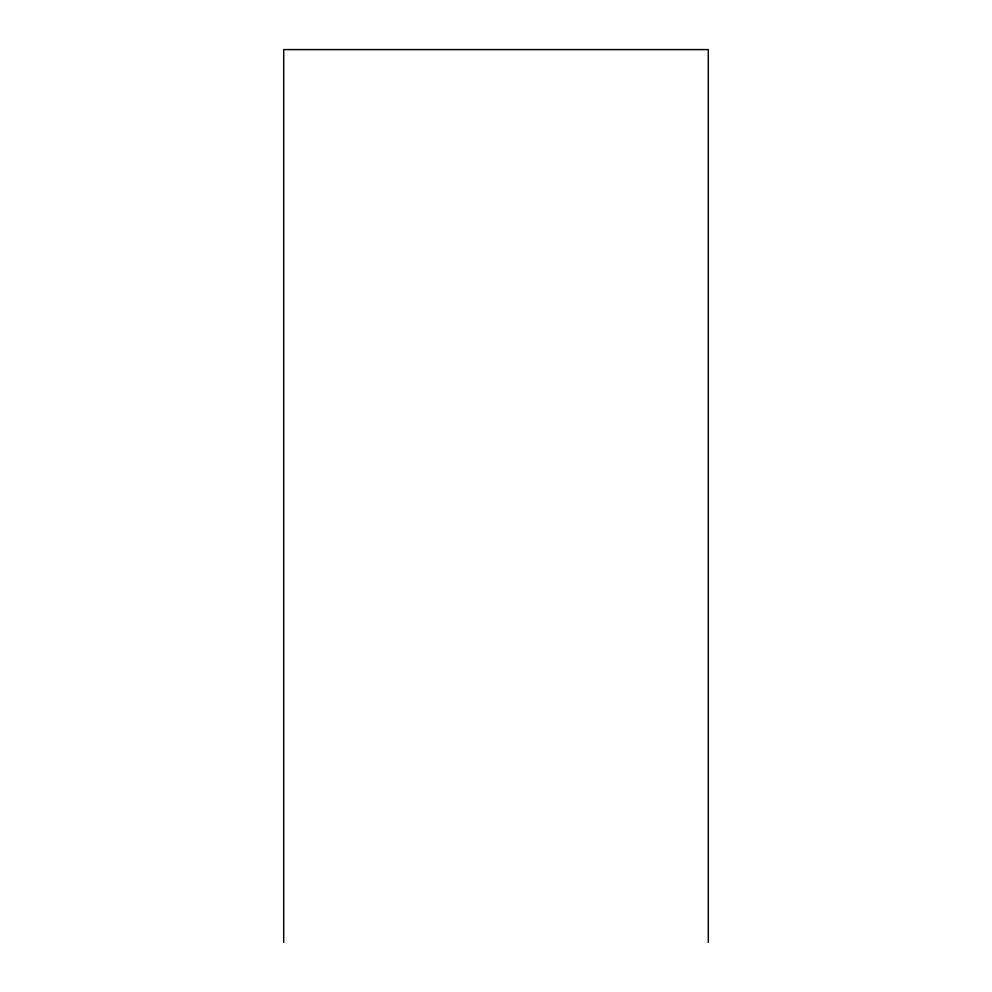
<?xml version="1.0" encoding="UTF-8"?>
<svg xmlns="http://www.w3.org/2000/svg" width="992" height="992" viewBox="0 0 992 992"><rect width="100%" height="100%" fill="white"/><g stroke="black" fill="none" stroke-linecap="round" stroke-linejoin="round"><path stroke-width="1.49" d="M708.288 942.4L708.288 49.6L283.712 49.6L283.712 942.4"/></g></svg>
